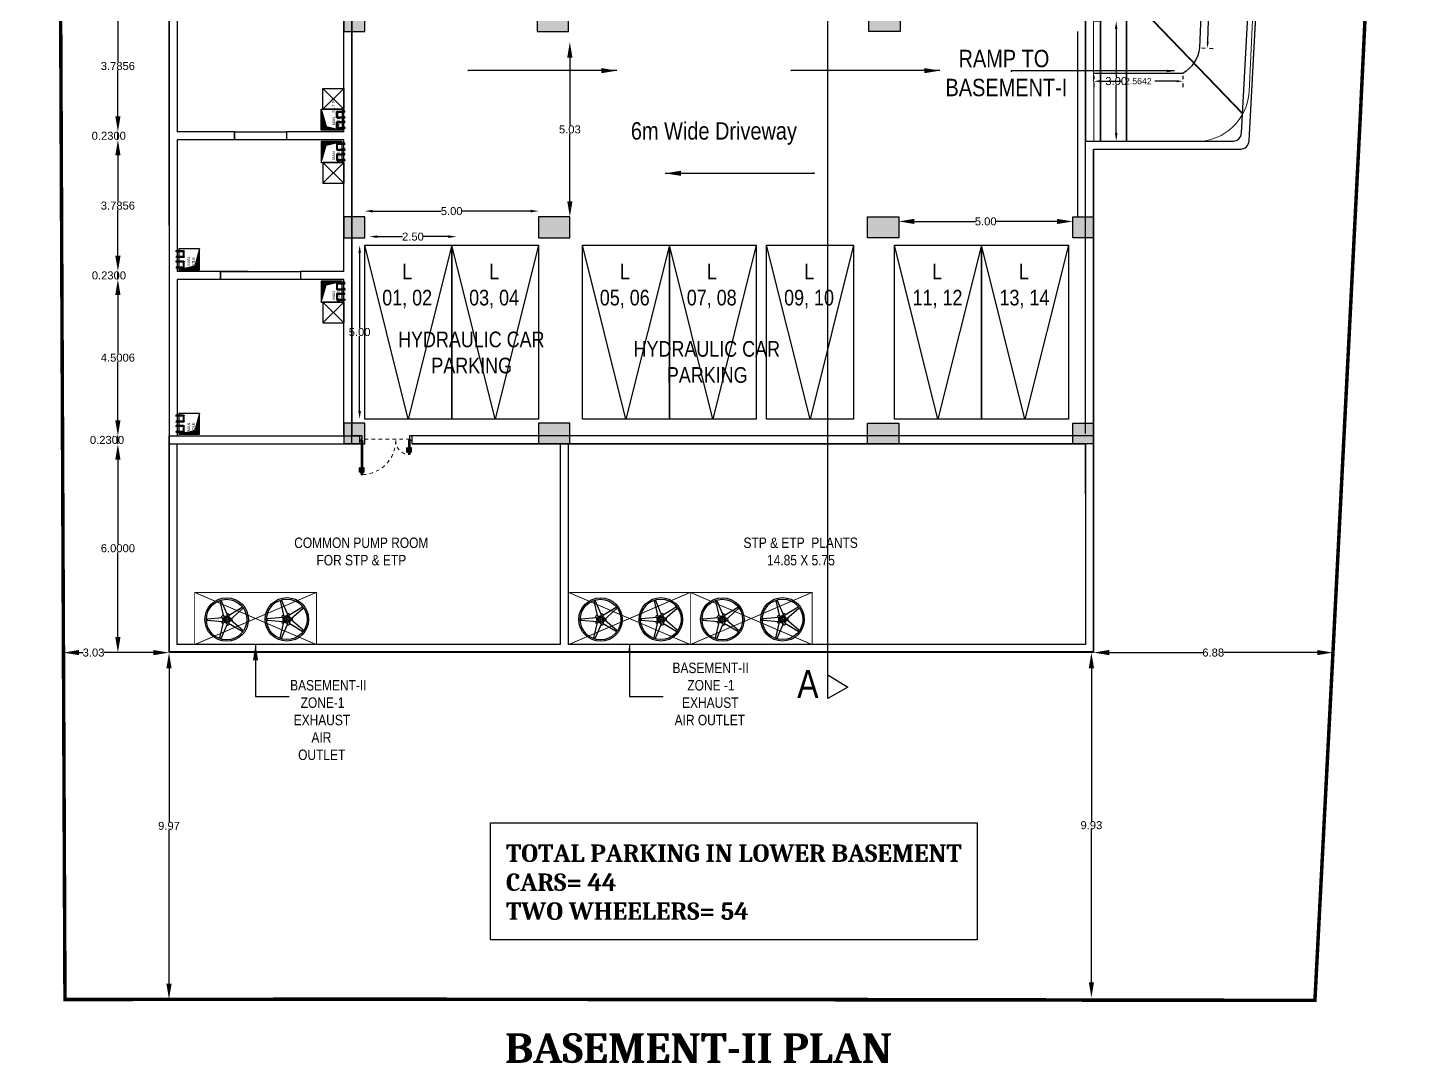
# Model space of a CAD drawing. Header units: metres. Extents: x -38 to 401, y 28 to 287.
# Drawn here: x 137.26 to 177.25, y 32.47 to 62.25 of the extents above; entities that cross this region are included whole.
import ezdxf

# ---------------------------------------------------------------- set-up
doc = ezdxf.new("R2010")
doc.units = ezdxf.units.M
for name, pattern in [('CENTER', [2, 1.25, -0.25, 0.25, -0.25]), ('DOT2', [0.125, 0, -0.125]), ('HIDDEN', [0.375, 0.25, -0.125]), ('PHANTOM2', [1.25, 0.625, -0.125, 0.125, -0.125, 0.125, -0.125])]:
    doc.linetypes.add(name, pattern=pattern)
for name, color, linetype in [('BLK_1_BASEMENT_-2_BLDG_FOOTPRINT', 1, 'Continuous'), ('BLK_1_FLR_-2_BLT_UP_AREA', 1, 'Continuous'), ('BLK_1_FLR_-2_BLT_UP_AREA_DEDUCT', 1, 'Continuous'), ('PARKING_SLOT', 4, 'Continuous'), ('UHATCH', 8, 'Continuous')]:
    doc.layers.add(name, color=color, linetype=linetype)
doc.layers.add('BLK_1_FLR_-2_VEHICLE_RAMP_2', color=1, linetype='Continuous', lineweight=0)
doc.layers.add('UCOLUMN', color=6, linetype='Continuous', lineweight=30)
doc.styles.get("Standard").update_dxf_attribs({"font": 'arial.ttf'})
doc.dimstyles.get("Standard").update_dxf_attribs({"dimtxt": 0.18, "dimasz": 0.18, "dimexe": 0.18, "dimexo": 0.0625, "dimgap": 0.09, "dimtad": 0, "dimtih": 1, "dimtoh": 1, "dimdec": 4, "dimzin": 0, "dimdsep": 46, "dimtxsty": 'Standard', "dimcen": 0.09, "dimadec": 0, "dimazin": 0, "dimtfac": 1, "dimtdec": 4, "dimtofl": 0, "dimtmove": 0, "dimatfit": 3, "dimfxl": 0, "dimtolj": 1, "dimtzin": 0, "dimarcsym": 0})
doc.dimstyles.new('STANDARD$0', dxfattribs={"dimtxt": 7, "dimasz": 3, "dimexe": 3, "dimexo": 1, "dimgap": 1.5, "dimtad": 1, "dimdec": 1, "dimzin": 1, "dimdsep": 46, "dimlunit": 4, "dimtxsty": 'Standard', "dimblk": 'OBLIQUE', "dimcen": 0.09375, "dimdle": 1, "dimclrd": 8, "dimclre": 8, "dimclrt": 7, "dimadec": 1, "dimazin": 0, "dimtfac": 1, "dimtdec": 1, "dimtix": 1, "dimtmove": 2, "dimatfit": 3, "dimldrblk": 'ARCHTICK', "dimfxl": 0, "dimfrac": 2, "dimtolj": 1, "dimtzin": 0, "dimarcsym": 0})

# ---------------------------------------------------------------- blocks, each defined once
blk = doc.blocks.new('CARS')
at = {"color": 0, "linetype": 'Continuous'}
blk.add_lwpolyline([(0, 0), (5000, 0), (5000, -2500), (0, -2500)], close=True, dxfattribs=at)
blk.add_lwpolyline([(0, 0), (5000, -1250), (0, -2500)], dxfattribs=at)
blk = doc.blocks.new('A$C300D430B')
at = {"color": 21}
for p, q in [((0, 73), (0, 74)), ((0, 49), (0, 51)), ((0, 26), (0, 27)), ((0, 2), (0, 4)), ((39, 76), (2, 76)), ((39, 71), (2, 71)), ((39, 53), (2, 53)), ((39, 47), (2, 47)), ((39, 29), (2, 29)), ((39, 24), (2, 24)), ((39, 6), (2, 6)), ((6, 215), (6, 76)), ((6, 71), (6, 53)), ((6, 47), (6, 29)), ((6, 24), (6, 6)), ((24, 233), (188, 233)), ((35, 198), (35, 76)), ((35, 71), (35, 53)), ((35, 47), (35, 29)), ((35, 24), (35, 6)), ((171, 204), (41, 204)), ((41, 73), (41, 74)), ((41, 49), (41, 51)), ((41, 26), (41, 27)), ((41, 2), (41, 4)), ((171, 73), (171, 74)), ((171, 49), (171, 51)), ((171, 26), (171, 27)), ((171, 2), (171, 4)), ((173, 76), (209, 76)), ((173, 71), (209, 71)), ((173, 53), (209, 53)), ((173, 47), (209, 47)), ((173, 29), (209, 29)), ((173, 24), (209, 24)), ((173, 6), (209, 6)), ((176, 198), (176, 76)), ((176, 71), (176, 53)), ((176, 47), (176, 29)), ((176, 24), (176, 6)), ((206, 215), (206, 76)), ((206, 71), (206, 53)), ((206, 47), (206, 29)), ((206, 24), (206, 6)), ((212, 73), (212, 74)), ((212, 49), (212, 51)), ((212, 26), (212, 27)), ((212, 2), (212, 4)), ((39, 0), (2, 0)), ((173, 0), (209, 0))]:
    blk.add_line(p, q, dxfattribs=at)
for centre, radius, start, end in [((2, 74), 2.35, 90, 180), ((2, 73), 2.35, 180, 270), ((2, 51), 2.35, 90, 180), ((2, 49), 2.35, 180, 270), ((2, 27), 2.35, 90, 180), ((2, 26), 2.35, 180, 270), ((2, 4), 2.35, 90, 180), ((2, 2), 2.35, 180, 270), ((24, 215), 17.6, 90, 180), ((24, 215), 17.6, 90, 180), ((41, 198), 5.88, 90, 180), ((41, 198), 5.88, 90, 180), ((39, 74), 2.35, 0, 90), ((39, 73), 2.35, 270, 0), ((39, 51), 2.35, 0, 90), ((39, 49), 2.35, 270, 0), ((39, 27), 2.35, 0, 90), ((39, 26), 2.35, 270, 0), ((39, 4), 2.35, 0, 90), ((39, 2), 2.35, 270, 0), ((171, 198), 5.88, 0, 90), ((171, 198), 5.88, 0, 90), ((173, 74), 2.35, 90, 180), ((173, 73), 2.35, 180, 270), ((173, 51), 2.35, 90, 180), ((173, 49), 2.35, 180, 270), ((173, 27), 2.35, 90, 180), ((173, 26), 2.35, 180, 270), ((173, 4), 2.35, 90, 180), ((173, 2), 2.35, 180, 270), ((188, 215), 17.6, 0, 90), ((188, 215), 17.6, 0, 90), ((209, 74), 2.35, 0, 90), ((209, 73), 2.35, 270, 0), ((209, 51), 2.35, 0, 90), ((209, 49), 2.35, 270, 0), ((209, 27), 2.35, 0, 90), ((209, 26), 2.35, 270, 0), ((209, 4), 2.35, 0, 90), ((209, 2), 2.35, 270, 0)]:
    blk.add_arc(centre, radius, start, end, dxfattribs=at)
blk = doc.blocks.new('A$C2FCF18F5')
h = blk.add_hatch()
h.set_pattern_fill('ANSI31', color=179, scale=100, angle=-90, style=0)
h.set_pattern_definition([(45, (-92369.844, -253986.556), (8.83883476, -8.83883476), [])])
edge = h.paths.add_edge_path()
edge.add_line((676, 0), (676, 600))
edge.add_line((676, 600), (76, 600))
edge.add_line((539, 498), (76, 600))
edge.add_line((676, 0), (539, 498))
at = {"color": 4}
for p, q in [((539, 498, -194898), (76, 600, 0)), ((676, 0, 2), (539, 498, -194898))]:
    blk.add_line(p, q, dxfattribs=at)
at = {"color": 4, "elevation": 0}
blk.add_lwpolyline([(76, 0), (76, 600), (676, 600), (676, 0)], close=True, dxfattribs=at)
at = {"linetype": 'CENTER', "rotation": 270}
for p in [(0, 558, 2), (0, 258, 2)]:
    blk.add_blockref('A$C300D430B', p, dxfattribs=at)
blk = doc.blocks.new('DOOR 1.5 M D2')
at = {"linetype": 'Continuous'}
for p, q in [((4486.455, 1107.271), (4486.455, 1107.144)), ((4486.455, 1107.271), (4486.491, 1107.271)), ((4486.455, 1107.144), (4486.475, 1107.144)), ((4486.475, 1107.256), (4486.475, 1107.144)), ((4486.475, 1107.256), (4486.491, 1107.256)), ((4486.491, 1107.301), (4486.503, 1107.301)), ((4486.491, 1107.301), (4486.491, 1107.271)), ((4486.491, 1107.256), (4486.491, 1107.225)), ((4486.491, 1107.225), (4486.503, 1107.225)), ((4486.503, 1106.353), (4486.503, 1107.34)), ((4486.503, 1107.34), (4486.542, 1107.34)), ((4486.542, 1106.353), (4486.542, 1107.34)), ((4486.542, 1107.301), (4486.554, 1107.301)), ((4486.542, 1107.225), (4486.554, 1107.225)), ((4486.554, 1107.301), (4486.554, 1107.271)), ((4486.554, 1107.271), (4486.59, 1107.271)), ((4486.554, 1107.256), (4486.57, 1107.256)), ((4486.554, 1107.256), (4486.554, 1107.225)), ((4486.57, 1107.256), (4486.57, 1107.144)), ((4486.57, 1107.144), (4486.59, 1107.144)), ((4486.59, 1107.271), (4486.59, 1107.144)), ((4485.095, 1106.696), (4485.095, 1106.568)), ((4485.095, 1106.696), (4485.13, 1106.696)), ((4485.115, 1106.68), (4485.115, 1106.568)), ((4485.115, 1106.68), (4485.13, 1106.68)), ((4485.13, 1106.726), (4485.143, 1106.726)), ((4485.13, 1106.726), (4485.13, 1106.696)), ((4485.13, 1106.68), (4485.13, 1106.65)), ((4485.13, 1106.65), (4485.143, 1106.65)), ((4485.143, 1106.353), (4485.143, 1106.764)), ((4485.143, 1106.764), (4485.181, 1106.764)), ((4485.181, 1106.353), (4485.181, 1106.764)), ((4485.181, 1106.726), (4485.194, 1106.726)), ((4485.181, 1106.65), (4485.194, 1106.65)), ((4485.194, 1106.726), (4485.194, 1106.696)), ((4485.194, 1106.696), (4485.229, 1106.696)), ((4485.194, 1106.68), (4485.209, 1106.68)), ((4485.194, 1106.68), (4485.194, 1106.65)), ((4485.209, 1106.68), (4485.209, 1106.568)), ((4485.229, 1106.696), (4485.229, 1106.568)), ((4485.092, 1106.226), (4485.092, 1106.353)), ((4485.092, 1106.353), (4485.143, 1106.353)), ((4485.092, 1106.226), (4485.156, 1106.226)), ((4485.095, 1106.568), (4485.115, 1106.568)), ((4485.143, 1106.315), (4485.143, 1106.353)), ((4485.143, 1106.353), (4485.181, 1106.353)), ((4485.143, 1106.315), (4485.156, 1106.315)), ((4485.156, 1106.226), (4485.156, 1106.315)), ((4485.209, 1106.568), (4485.229, 1106.568)), ((4486.503, 1106.353), (4486.542, 1106.353)), ((4486.529, 1106.226), (4486.529, 1106.315)), ((4486.529, 1106.315), (4486.542, 1106.315)), ((4486.529, 1106.226), (4486.592, 1106.226)), ((4486.542, 1106.315), (4486.542, 1106.353)), ((4486.542, 1106.353), (4486.592, 1106.353)), ((4486.592, 1106.226), (4486.592, 1106.353))]:
    blk.add_line(p, q, dxfattribs=at)
at = {"linetype": 'PHANTOM2', "lineweight": 0, "ltscale": 0.025}
blk.add_line((4485.143, 1106.315), (4486.542, 1106.315), dxfattribs=at)
for centre, radius, start, end in [((4486.544, 1106.345), 0.995, 92.3426, 179.5367), ((4485.154, 1106.37), 0.395, 357.5366, 86.0945)]:
    blk.add_arc(centre, radius, start, end, dxfattribs=at)
blk = doc.blocks.new('*D251')
at = {"color": 0, "lineweight": -2}
for p, q in [((141.314, 43.827), (141.314, 39.409)), ((141.314, 34.756), (141.314, 39.174))]:
    blk.add_line(p, q, dxfattribs=at)
at = {"color": 0}
for points in [[(141.239, 43.827), (141.389, 43.827), (141.314, 44.277)], [(141.239, 34.756), (141.389, 34.756), (141.314, 34.306)]]:
    blk.add_solid(points, dxfattribs=at)
at = {"layer": 'Defpoints', "color": 0}
for p in [(141.314, 44.277), (141.285, 34.306), (141.314, 34.306)]:
    blk.add_point(p, dxfattribs=at)
at = {"color": 0, "lineweight": 25, "insert": (141.314, 39.292), "char_height": 0.23, "attachment_point": 5}
blk.add_mtext('\\A1;9.97', dxfattribs=at)
blk = doc.blocks.new('*D255')
at = {"color": 0, "lineweight": -2}
for p, q in [((138.73, 44.277), (138.846, 44.277)), ((140.864, 44.277), (139.443, 44.277))]:
    blk.add_line(p, q, dxfattribs=at)
at = {"color": 0}
for points in [[(138.73, 44.352), (138.73, 44.202), (138.28, 44.277)], [(140.864, 44.352), (140.864, 44.202), (141.314, 44.277)]]:
    blk.add_solid(points, dxfattribs=at)
at = {"layer": 'Defpoints', "color": 0}
for p in [(138.28, 44.277), (138.28, 44.264), (141.314, 44.277)]:
    blk.add_point(p, dxfattribs=at)
at = {"color": 0, "lineweight": 25, "insert": (139.145, 44.277), "char_height": 0.23, "attachment_point": 5}
blk.add_mtext('\\A1;3.03', dxfattribs=at)
blk = doc.blocks.new('*D258')
at = {"color": 0, "lineweight": -2}
for p, q in [((167.827, 43.827), (167.827, 39.43)), ((167.827, 34.797), (167.827, 39.195))]:
    blk.add_line(p, q, dxfattribs=at)
at = {"color": 0}
for points in [[(167.752, 43.827), (167.902, 43.827), (167.827, 44.277)], [(167.752, 34.797), (167.902, 34.797), (167.827, 34.347)]]:
    blk.add_solid(points, dxfattribs=at)
at = {"layer": 'Defpoints', "color": 0}
for p in [(167.889, 44.277), (167.827, 34.347), (167.827, 34.347)]:
    blk.add_point(p, dxfattribs=at)
at = {"color": 0, "lineweight": 25, "insert": (167.827, 39.312), "char_height": 0.23, "attachment_point": 5}
blk.add_mtext('\\A1;9.93', dxfattribs=at)
blk = doc.blocks.new('*D259')
at = {"color": 0, "lineweight": -2}
for p, q in [((168.339, 44.277), (171.028, 44.277)), ((174.317, 44.277), (171.628, 44.277))]:
    blk.add_line(p, q, dxfattribs=at)
at = {"color": 0}
for points in [[(168.339, 44.352), (168.339, 44.202), (167.889, 44.277)], [(174.317, 44.352), (174.317, 44.202), (174.767, 44.277)]]:
    blk.add_solid(points, dxfattribs=at)
at = {"layer": 'Defpoints', "color": 0}
for p in [(167.889, 44.277), (174.767, 44.277), (174.767, 44.277)]:
    blk.add_point(p, dxfattribs=at)
at = {"color": 0, "lineweight": 25, "insert": (171.328, 44.277), "char_height": 0.23, "attachment_point": 5}
blk.add_mtext('\\A1;6.88', dxfattribs=at)
blk = doc.blocks.new('*D243')
at = {"color": 0, "lineweight": -2}
for p, q in [((152.836, 61.387), (152.836, 59.44)), ((152.836, 57.257), (152.836, 59.205))]:
    blk.add_line(p, q, dxfattribs=at)
at = {"color": 0}
for points in [[(152.761, 61.387), (152.911, 61.387), (152.836, 61.837)], [(152.761, 57.257), (152.911, 57.257), (152.836, 56.807)]]:
    blk.add_solid(points, dxfattribs=at)
at = {"layer": 'Defpoints', "color": 0}
for p in [(152.799, 61.837), (152.836, 61.837), (152.799, 56.807)]:
    blk.add_point(p, dxfattribs=at)
at = {"color": 0, "lineweight": 25, "insert": (152.836, 59.322), "char_height": 0.23, "attachment_point": 5}
blk.add_mtext('\\A1;5.03', dxfattribs=at)
blk = doc.blocks.new('*D244')
at = {"color": 0, "lineweight": -2}
for p, q in [((168.54, 62.207), (168.54, 60.83)), ((168.54, 59.217), (168.54, 60.595))]:
    blk.add_line(p, q, dxfattribs=at)
at = {"color": 0}
for points in [[(168.502, 62.207), (168.578, 62.207), (168.54, 62.437)], [(168.502, 59.217), (168.578, 59.217), (168.54, 58.987)]]:
    blk.add_solid(points, dxfattribs=at)
at = {"layer": 'Defpoints', "color": 0}
for p in [(167.659, 62.437), (168.54, 62.437), (167.659, 58.987)]:
    blk.add_point(p, dxfattribs=at)
at = {"color": 0, "lineweight": 25, "insert": (168.54, 60.712), "char_height": 0.23, "attachment_point": 5}
blk.add_mtext('\\A1;3.00', dxfattribs=at)
blk = doc.blocks.new('1250 DIA TUBE AXIAL FAN')
for p, q in [((-20, 563), (-59, 107)), ((20, 563), (-20, 563)), ((20, 563), (21, 563)), ((21, 563), (60, 107)), ((-535, 174), (-542, 155)), ((-542, 155), (-120, -23)), ((-535, 174), (-529, 194)), ((-529, 194), (-83, 90)), ((-107, 15), (-120, -23)), ((-107, 15), (-96, 51)), ((-92, 10), (-107, 15)), ((-96, 51), (-83, 90)), ((-80, 46), (-96, 51)), ((-73, 17), (-84, 11)), ((-69, 30), (-75, 41)), ((-60, 15), (-66, 17)), ((-57, 23), (-63, 25)), ((-60, 15), (-57, 23)), ((-19, 107), (-59, 107)), ((-19, 91), (-19, 107)), ((-19, 107), (19, 107)), ((-7, 75), (-16, 84)), ((-4, 61), (-4, 68)), ((-4, 61), (4, 61)), ((4, 61), (4, 68)), ((7, 75), (16, 84)), ((19, 91), (19, 107)), ((19, 107), (60, 107)), ((57, 23), (63, 25)), ((57, 23), (60, 15)), ((60, 15), (66, 17)), ((69, 30), (75, 41)), ((73, 16), (84, 11)), ((80, 46), (96, 51)), ((529, 193), (83, 90)), ((96, 51), (83, 90)), ((92, 10), (107, 15)), ((96, 51), (107, 15)), ((107, 15), (120, -24)), ((542, 154), (120, -24)), ((536, 174), (529, 193)), ((536, 174), (542, 154)), ((-348, -443), (-111, -52)), ((-315, -467), (-15, -121)), ((-78, -76), (-111, -52)), ((-68, -62), (-78, -76)), ((-48, -97), (-78, -76)), ((-50, -56), (-62, -58)), ((-38, -84), (-48, -97)), ((-48, -97), (-15, -121)), ((-39, -47), (-43, -53)), ((-33, -52), (-39, -47)), ((-38, -65), (-37, -77)), ((-33, -52), (-37, -57)), ((48, -97), (15, -122)), ((314, -468), (15, -122)), ((39, -47), (33, -52)), ((33, -52), (37, -57)), ((38, -65), (36, -77)), ((38, -84), (48, -97)), ((39, -47), (43, -53)), ((78, -76), (48, -97)), ((50, -57), (62, -58)), ((68, -62), (78, -76)), ((78, -76), (111, -52)), ((347, -444), (111, -52)), ((-331, -455), (-348, -443)), ((-331, -455), (-315, -467)), ((331, -456), (314, -468)), ((331, -456), (347, -444))]:
    blk.add_line(p, q)
at = {"ltscale": 0.0001}
for p, q in [((-61, 0), (61, 0)), ((0, 61), (0, -61))]:
    blk.add_line(p, q, dxfattribs=at)
for radius in [625, 583, 84.3, 61.4]:
    blk.add_circle((0, 0), radius, dxfattribs=at)
for centre, major_axis, start_param, end_param in [((0, 0), (26, 162), 0.50271, 1.068087), ((-89, 20), (1.54, 9.7), 2.984513, 3.769911), ((-83, 36), (-9.7, 1.54), 3.769911, 4.555309), ((-69, 8), (-9.7, 1.54), 4.555309, 5.340708), ((-60, 34), (1.54, 9.7), 2.199115, 2.984513), ((-9, 91), (-9.7, 1.54), 0.15708, 0.942478), ((-14, 68), (1.54, 9.7), 4.869469, 5.654867), ((14, 68), (-9.7, 1.54), -0.628319, 0.15708), ((9, 91), (-9.7, 1.54), 2.513274, 3.298672), ((0, 0), (-162, 26), 3.958461, 4.523839), ((60, 34), (1.54, 9.7), 3.612832, 4.39823), ((69, 8), (-9.7, 1.54), 4.39823, 5.183628), ((83, 36), (1.54, 9.7), 0.471239, 1.256637), ((89, 20), (-9.7, 1.54), 1.256637, 2.042035), ((0, 0), (26, 162), 1.759347, 2.324724), ((-60, -68), (-9.7, 1.54), -1.256637, -0.471239), ((-51, -47), (-9.7, 1.54), 1.884956, 2.670354), ((0, 0), (-162, 26), 1.445187, 2.010565), ((-29, -63), (1.54, 9.7), 1.099557, 1.884956), ((-46, -78), (1.54, 9.7), 4.24115, 5.026548), ((46, -78), (-9.7, 1.54), 0, 0.785398), ((29, -63), (-9.7, 1.54), 3.141593, 3.926991), ((51, -47), (-9.7, 1.54), 0.785398, 1.570796), ((60, -68), (-9.7, 1.54), 3.926991, 4.712389), ((0, 0), (-162, 26), 2.701824, 3.267202)]:
    blk.add_ellipse(centre, major_axis=major_axis, ratio=1, start_param=start_param, end_param=end_param)
blk = doc.blocks.new('EXHAUST')
at = {"linetype": 'HIDDEN', "ltscale": 2000, "const_width": 25}
blk.add_lwpolyline([(2295833, -1583280), (2292333, -1583280), (2292333, -1581780), (2295833, -1581780)], close=True, dxfattribs=at)
for points in [[(2295833, -1581780), (2292333, -1583280)], [(2292333, -1581780), (2295833, -1583280)]]:
    blk.add_lwpolyline(points, dxfattribs=at)
at = {"rotation": 162.0287844964822}
for p in [(2293253, -1582560), (2294985, -1582555)]:
    blk.add_blockref('1250 DIA TUBE AXIAL FAN', p, dxfattribs=at)
blk = doc.blocks.new('*D211')
at = {"color": 0, "lineweight": -2}
for p, q in [((147.306, 56.239), (148.025, 56.239)), ((149.346, 56.239), (148.626, 56.239))]:
    blk.add_line(p, q, dxfattribs=at)
at = {"color": 0}
for points in [[(147.306, 56.278), (147.306, 56.201), (147.076, 56.239)], [(149.346, 56.278), (149.346, 56.201), (149.576, 56.239)]]:
    blk.add_solid(points, dxfattribs=at)
at = {"layer": 'Defpoints', "color": 0}
for p in [(147.076, 55.995), (149.576, 56.239), (149.576, 55.995)]:
    blk.add_point(p, dxfattribs=at)
at = {"color": 0, "lineweight": 25, "insert": (148.326, 56.239), "char_height": 0.23, "attachment_point": 5}
blk.add_mtext('\\A1;2.50', dxfattribs=at)
blk = doc.blocks.new('*D212')
at = {"color": 0, "lineweight": -2}
for p, q in [((146.793, 55.765), (146.793, 53.612)), ((146.793, 51.225), (146.793, 53.377))]:
    blk.add_line(p, q, dxfattribs=at)
at = {"color": 0}
for points in [[(146.755, 55.765), (146.831, 55.765), (146.793, 55.995)], [(146.755, 51.225), (146.831, 51.225), (146.793, 50.995)]]:
    blk.add_solid(points, dxfattribs=at)
at = {"layer": 'Defpoints', "color": 0}
for p in [(147.076, 55.995), (146.793, 50.995), (147.076, 50.995)]:
    blk.add_point(p, dxfattribs=at)
at = {"color": 0, "lineweight": 25, "insert": (146.793, 53.495), "char_height": 0.23, "attachment_point": 5}
blk.add_mtext('\\A1;5.00', dxfattribs=at)
blk = doc.blocks.new('900 X 900')
at = {"linetype": 'Continuous'}
h = blk.add_hatch(color=256, dxfattribs=at)
h.dxf.hatch_style = 1
h.paths.add_polyline_path([(0, 150), (900, 150), (900, 750), (0, 750)])
blk.add_lwpolyline([(0, 150), (900, 150), (900, 750), (0, 750)], close=True, dxfattribs=at)
blk = doc.blocks.new('600X600')
at = {"layer": 'UHATCH', "linetype": 'Continuous'}
h = blk.add_hatch(color=256, dxfattribs=at)
h.dxf.hatch_style = 1
h.paths.add_polyline_path([(600, 600), (0, 600), (0, 0), (600, 0)])
at = {"layer": 'UCOLUMN', "linetype": 'Continuous'}
blk.add_lwpolyline([(0, 0), (600, 0), (600, 600), (0, 600)], close=True, dxfattribs=at)
blk = doc.blocks.new('750 x 750')
blk.add_blockref('600X600', (0, 75))
blk = doc.blocks.new('CXBCCB')
at = {"linetype": 'Continuous'}
for name, p in [('750 x 750', (-21550, -375)), ('900 X 900', (-15990, -450)), ('750 x 750', (-21550, -6305)), ('900 X 900', (-15950, -6380)), ('750 x 750', (-21550, -12235)), ('900 X 900', (-15950, -12310))]:
    blk.add_blockref(name, p, dxfattribs=at)
at = {"linetype": 'Continuous', "xscale": -1}
for name, p in [('900 X 900', (-5560, -450)), ('900 X 900', (-5600, -6380)), ('750 x 750', (0, -6305)), ('900 X 900', (-5600, -12310)), ('750 x 750', (0, -12235))]:
    blk.add_blockref(name, p, dxfattribs=at)
blk = doc.blocks.new('*D205')
at = {"color": 0, "lineweight": -2}
for p, q in [((147.169, 56.973), (149.141, 56.973)), ((151.709, 56.973), (149.738, 56.973))]:
    blk.add_line(p, q, dxfattribs=at)
at = {"color": 0}
for points in [[(147.169, 57.012), (147.169, 56.935), (146.939, 56.973)], [(151.709, 57.012), (151.709, 56.935), (151.939, 56.973)]]:
    blk.add_solid(points, dxfattribs=at)
at = {"layer": 'Defpoints', "color": 0}
for p in [(146.939, 56.807), (151.939, 56.973), (151.939, 56.807)]:
    blk.add_point(p, dxfattribs=at)
at = {"color": 0, "lineweight": 25, "insert": (149.439, 56.973), "char_height": 0.23, "attachment_point": 5}
blk.add_mtext('\\A1;5.00', dxfattribs=at)
blk = doc.blocks.new('*D206')
at = {"color": 0, "lineweight": -2}
for p, q in [((162.739, 56.677), (164.491, 56.677)), ((166.839, 56.677), (165.088, 56.677))]:
    blk.add_line(p, q, dxfattribs=at)
at = {"color": 0}
for points in [[(162.739, 56.752), (162.739, 56.602), (162.289, 56.677)], [(166.839, 56.752), (166.839, 56.602), (167.289, 56.677)]]:
    blk.add_solid(points, dxfattribs=at)
at = {"layer": 'Defpoints', "color": 0}
for p in [(162.289, 56.807), (167.289, 56.807), (167.289, 56.677)]:
    blk.add_point(p, dxfattribs=at)
at = {"color": 0, "lineweight": 25, "insert": (164.789, 56.677), "char_height": 0.23, "attachment_point": 5}
blk.add_mtext('\\A1;5.00', dxfattribs=at)
blk = doc.blocks.new('*D293')
at = {"color": 0, "lineweight": -2}
for p, q in [((139.845, 49.827), (139.845, 47.395)), ((139.845, 44.727), (139.845, 47.16))]:
    blk.add_line(p, q, dxfattribs=at)
at = {"color": 0}
for points in [[(139.77, 49.827), (139.92, 49.827), (139.845, 50.277)], [(139.77, 44.727), (139.92, 44.727), (139.845, 44.277)]]:
    blk.add_solid(points, dxfattribs=at)
at = {"layer": 'Defpoints', "color": 0}
for p in [(139.845, 50.277), (141.314, 50.277), (141.314, 44.277)]:
    blk.add_point(p, dxfattribs=at)
at = {"color": 0, "lineweight": 25, "insert": (139.845, 47.277), "char_height": 0.23, "attachment_point": 5}
blk.add_mtext('\\A1;6.0000', dxfattribs=at)
blk = doc.blocks.new('*D294')
at = {"color": 0, "lineweight": -2}
for p, q in [((139.845, 50.957), (139.845, 51.407)), ((139.845, 50.277), (139.845, 50.507)), ((139.845, 49.827), (139.845, 49.377))]:
    blk.add_line(p, q, dxfattribs=at)
at = {"color": 0}
for points in [[(139.77, 50.957), (139.92, 50.957), (139.845, 50.507)], [(139.77, 49.827), (139.92, 49.827), (139.845, 50.277)]]:
    blk.add_solid(points, dxfattribs=at)
at = {"layer": 'Defpoints', "color": 0}
for p in [(139.845, 50.507), (141.314, 50.507), (141.314, 50.277)]:
    blk.add_point(p, dxfattribs=at)
at = {"color": 0, "lineweight": 25, "insert": (139.533, 50.392), "char_height": 0.23, "attachment_point": 5}
blk.add_mtext('\\A1;0.2300', dxfattribs=at)
blk = doc.blocks.new('*D295')
at = {"color": 0, "lineweight": -2}
for p, q in [((139.845, 54.558), (139.845, 52.875)), ((139.845, 50.957), (139.845, 52.64))]:
    blk.add_line(p, q, dxfattribs=at)
at = {"color": 0}
for points in [[(139.77, 54.558), (139.92, 54.558), (139.845, 55.008)], [(139.77, 50.957), (139.92, 50.957), (139.845, 50.507)]]:
    blk.add_solid(points, dxfattribs=at)
at = {"layer": 'Defpoints', "color": 0}
for p in [(139.845, 55.008), (141.544, 55.008), (141.314, 50.507)]:
    blk.add_point(p, dxfattribs=at)
at = {"color": 0, "lineweight": 25, "insert": (139.845, 52.758), "char_height": 0.23, "attachment_point": 5}
blk.add_mtext('\\A1;4.5006', dxfattribs=at)
blk = doc.blocks.new('*D296')
at = {"color": 0, "lineweight": -2}
for p, q in [((139.845, 55.688), (139.845, 56.138)), ((139.845, 55.008), (139.845, 55.238)), ((139.845, 54.558), (139.845, 54.108))]:
    blk.add_line(p, q, dxfattribs=at)
at = {"color": 0}
for points in [[(139.77, 55.688), (139.92, 55.688), (139.845, 55.238)], [(139.77, 54.558), (139.92, 54.558), (139.845, 55.008)]]:
    blk.add_solid(points, dxfattribs=at)
at = {"layer": 'Defpoints', "color": 0}
for p in [(139.845, 55.238), (141.544, 55.238), (141.544, 55.008)]:
    blk.add_point(p, dxfattribs=at)
at = {"color": 0, "lineweight": 25, "insert": (139.587, 55.123), "char_height": 0.23, "attachment_point": 5}
blk.add_mtext('\\A1;0.2300', dxfattribs=at)
blk = doc.blocks.new('*D297')
at = {"color": 0, "lineweight": -2}
for p, q in [((139.845, 58.574), (139.845, 57.248)), ((139.845, 55.688), (139.845, 57.013))]:
    blk.add_line(p, q, dxfattribs=at)
at = {"color": 0}
for points in [[(139.77, 58.574), (139.92, 58.574), (139.845, 59.024)], [(139.77, 55.688), (139.92, 55.688), (139.845, 55.238)]]:
    blk.add_solid(points, dxfattribs=at)
at = {"layer": 'Defpoints', "color": 0}
for p in [(139.845, 59.024), (141.544, 59.024), (141.544, 55.238)]:
    blk.add_point(p, dxfattribs=at)
at = {"color": 0, "lineweight": 25, "insert": (139.845, 57.131), "char_height": 0.23, "attachment_point": 5}
blk.add_mtext('\\A1;3.7856', dxfattribs=at)
blk = doc.blocks.new('*D298')
at = {"color": 0, "lineweight": -2}
for p, q in [((139.845, 59.704), (139.845, 60.154)), ((139.845, 59.024), (139.845, 59.254)), ((139.845, 58.574), (139.845, 58.124))]:
    blk.add_line(p, q, dxfattribs=at)
at = {"color": 0}
for points in [[(139.77, 59.704), (139.92, 59.704), (139.845, 59.254)], [(139.77, 58.574), (139.92, 58.574), (139.845, 59.024)]]:
    blk.add_solid(points, dxfattribs=at)
at = {"layer": 'Defpoints', "color": 0}
for p in [(139.845, 59.254), (141.544, 59.254), (141.544, 59.024)]:
    blk.add_point(p, dxfattribs=at)
at = {"color": 0, "lineweight": 25, "insert": (139.583, 59.139), "char_height": 0.23, "attachment_point": 5}
blk.add_mtext('\\A1;0.2300', dxfattribs=at)
blk = doc.blocks.new('*D299')
at = {"color": 0, "lineweight": -2}
for p, q in [((139.845, 62.589), (139.845, 61.264)), ((139.845, 59.704), (139.845, 61.029))]:
    blk.add_line(p, q, dxfattribs=at)
at = {"color": 0}
for points in [[(139.77, 62.589), (139.92, 62.589), (139.845, 63.039)], [(139.77, 59.704), (139.92, 59.704), (139.845, 59.254)]]:
    blk.add_solid(points, dxfattribs=at)
at = {"layer": 'Defpoints', "color": 0}
for p in [(139.845, 63.039), (141.544, 63.039), (141.544, 59.254)]:
    blk.add_point(p, dxfattribs=at)
at = {"color": 0, "lineweight": 25, "insert": (139.845, 61.146), "char_height": 0.23, "attachment_point": 5}
blk.add_mtext('\\A1;3.7856', dxfattribs=at)
blk = doc.blocks.new('*D1198')
at = {"layer": 'BLK_1_FLR_-2_VEHICLE_RAMP_2', "color": 0, "linetype": 'PHANTOM2', "lineweight": -2}
for p, q in [((172.344, 90.483), (171.765, 76.343)), ((171.17, 61.839), (171.75, 75.979))]:
    blk.add_line(p, q, dxfattribs=at)
at = {"layer": 'BLK_1_FLR_-2_VEHICLE_RAMP_2', "color": 0, "linetype": 'DOT2', "lineweight": -2}
for p, q in [((172.19, 90.669), (172.532, 90.655)), ((171.001, 61.666), (171.342, 61.652))]:
    blk.add_line(p, q, dxfattribs=at)
at = {"layer": 'BLK_1_FLR_-2_VEHICLE_RAMP_2', "color": 0}
for points in [[(172.314, 90.484), (172.374, 90.482), (172.352, 90.663)], [(171.14, 61.84), (171.2, 61.838), (171.163, 61.659)]]:
    blk.add_solid(points, dxfattribs=at)
at = {"layer": 'Defpoints', "color": 0}
for p in [(172.128, 90.672), (170.939, 61.668), (171.163, 61.659)]:
    blk.add_point(p, dxfattribs=at)
at = {"layer": 'BLK_1_FLR_-2_VEHICLE_RAMP_2', "color": 0, "insert": (171.757, 76.161), "char_height": 0.18, "attachment_point": 5}
blk.add_mtext('\\A1;29.0279', dxfattribs=at)
blk = doc.blocks.new('*D1199')
at = {"layer": 'BLK_1_FLR_-2_VEHICLE_RAMP_2', "color": 0, "linetype": 'DOT2', "lineweight": -2}
for p, q in [((167.894, 60.867), (167.894, 60.529)), ((170.458, 60.867), (170.458, 60.529))]:
    blk.add_line(p, q, dxfattribs=at)
at = {"layer": 'BLK_1_FLR_-2_VEHICLE_RAMP_2', "color": 0, "linetype": 'PHANTOM2', "lineweight": -2}
for p, q in [((168.074, 60.709), (168.712, 60.709)), ((170.278, 60.709), (169.64, 60.709))]:
    blk.add_line(p, q, dxfattribs=at)
at = {"layer": 'BLK_1_FLR_-2_VEHICLE_RAMP_2', "color": 0}
for points in [[(168.074, 60.739), (168.074, 60.679), (167.894, 60.709)], [(170.278, 60.739), (170.278, 60.679), (170.458, 60.709)]]:
    blk.add_solid(points, dxfattribs=at)
at = {"layer": 'Defpoints', "color": 0}
for p in [(167.894, 60.93), (170.458, 60.93), (167.894, 60.709)]:
    blk.add_point(p, dxfattribs=at)
at = {"layer": 'BLK_1_FLR_-2_VEHICLE_RAMP_2', "color": 0, "insert": (169.176, 60.709), "char_height": 0.18, "attachment_point": 5}
blk.add_mtext('\\A1;2.5642', dxfattribs=at)

msp = doc.modelspace()

# ---------------------------------------------------------------- linework, layer by layer
at = {"lineweight": 25}
for p, q in [((172.14175, 59.22305), (173.63559, 87.24625)), ((172.35982, 58.99305), (173.86527, 87.23401)), ((141.31441, 68.96992), (141.31441, 50.27742)), ((146.56941, 50.27742), (146.56941, 63.26929)), ((146.56941, 62.50742), (146.56941, 50.50742)), ((167.43941, 56.80742), (167.43941, 62.13742)), ((143.19191, 59.25367), (141.54441, 59.25367)), ((143.19191, 59.25367), (143.19191, 59.02367)), ((146.33941, 59.25367), (144.69191, 59.25367)), ((144.69191, 59.25367), (144.69191, 59.02367)), ((143.19191, 59.02367), (141.54441, 59.02367)), ((146.33941, 59.02367), (144.69191, 59.02367)), ((167.65941, 50.57742), (167.65941, 58.98742)), ((167.65941, 58.98742), (171.91513, 58.98742)), ((167.88941, 58.75742), (167.88941, 50.27742)), ((167.88941, 58.75742), (172.1332, 58.75742)), ((143.58941, 55.23804), (141.54441, 55.23804)), ((142.79417, 55.23804), (142.79417, 55.00804)), ((146.33941, 55.23804), (145.08941, 55.23804)), ((145.08941, 55.23804), (145.08941, 55.00804)), ((143.58941, 55.00804), (141.54441, 55.00804)), ((146.33941, 55.00804), (145.08941, 55.00804)), ((146.33941, 54.35803), (145.73941, 54.35803)), ((145.73941, 54.35803), (145.73963, 53.75803)), ((146.33941, 53.75825), (145.73941, 54.35803)), ((145.73963, 53.75803), (146.33941, 54.35803)), ((146.33941, 53.75802), (146.33941, 54.35803)), ((146.33941, 54.35803), (146.33941, 53.75825)), ((145.73941, 53.75803), (146.33941, 53.75802)), ((141.54441, 50.50742), (146.33941, 50.50742)), ((146.78941, 50.50742), (146.56941, 50.50742)), ((146.78941, 50.50742), (146.78941, 50.27742)), ((167.88941, 50.50742), (148.28941, 50.50742)), ((148.28941, 50.50742), (148.28941, 50.27742)), ((141.31441, 50.27742), (146.56941, 50.27742)), ((146.78941, 50.27742), (146.33941, 50.27742)), ((167.58941, 50.27742), (148.28941, 50.27742)), ((167.65941, 48.84742), (167.65941, 50.27742))]:
    msp.add_line(p, q, dxfattribs=at)
for points, const_width in [([(156.29093, 34.30778), (174.2516, 34.27413), (174.77677, 44.41069), (175.55608, 59.6979), (176.33956, 75.90172), (176.88936, 87.13752), (177.14013, 94.42468), (177.19814, 96.60974), (176.89326, 99.7366), (175.62707, 109.54988), (173.61646, 125.0674), (137.30751, 122.17798), (137.83504, 104.08365), (138.23362, 72.55756), (138.1818, 66.85095), (138.32383, 34.29968), (146.80226, 34.31114), (174.2516, 34.27413)], 0.1), ([(168.835, 63.05103), (168.835, 58.98742)], 0.04809), ([(168.95211, 63.12086), (172.17143, 59.77979)], 0.04809), ([(167.65941, 62.50742), (167.65941, 58.98742)], 0.04809), ([(168.08763, 62.50742), (168.08763, 58.98742)], 0.04809)]:
    msp.add_lwpolyline(points, dxfattribs=dict(at, const_width=const_width))
for points in [[(160.24655, 42.96013), (160.24655, 105.26018)], [(141.54441, 63.03929), (141.54441, 59.25367)], [(141.54441, 63.03929), (141.54441, 59.25367)], [(146.33941, 59.25367), (146.33941, 63.03929)], [(146.33941, 59.25367), (146.33941, 63.03929)], [(145.73941, 60.50368), (146.33941, 60.50369), (146.33941, 59.90368), (145.73941, 59.90368), (145.73963, 60.50368), (146.33941, 59.90368), (146.33941, 60.50347), (145.73941, 59.90368)], [(141.54441, 59.02367), (141.54441, 55.23804)], [(141.54441, 59.01867), (141.54441, 55.23804)], [(146.33941, 55.23804), (146.33941, 59.02367)], [(146.33941, 55.23804), (146.33941, 59.02367)], [(145.73941, 57.77365), (146.33941, 57.77365), (146.33941, 58.37366), (145.73941, 58.37365), (145.73963, 57.77365), (146.33941, 58.37366), (146.33941, 57.77387), (145.73941, 58.37366)], [(141.54441, 55.00804), (141.54441, 50.50742)], [(141.54441, 55.00804), (141.54441, 50.50742)], [(146.33941, 50.50742), (146.33941, 55.00804)], [(146.33941, 50.50742), (146.33941, 55.00804)], [(167.88941, 50.27742), (167.88941, 44.27742), (141.31441, 44.27742), (141.31441, 50.50742), (146.78941, 50.50742)], [(152.56941, 44.50742), (141.54441, 44.50742), (141.54441, 50.27742), (146.78941, 50.27742)], [(148.28941, 50.27742), (167.65941, 50.27742), (167.65941, 44.50742), (152.79941, 44.50742)], [(167.88941, 50.27742), (167.88941, 44.27742), (152.56941, 44.27742)], [(152.56941, 44.50742), (152.56941, 50.27742)], [(160.24655, 43.63611), (160.82943, 43.28626), (160.24655, 42.96013)]]:
    msp.add_lwpolyline(points, dxfattribs=at)
at = {"color": 1}
msp.add_lwpolyline([(167.89128, 91.77661), (171.12145, 91.77689, -0.09314368), (172.12777, 90.67197), (170.93862, 61.66839, -0.22348707), (170.45813, 60.92997), (167.89388, 60.92997)], format="xyb", dxfattribs=at)
at = {"lineweight": 25}
for points in [[(144.69191, 59.25367), (144.69191, 59.02367), (143.19191, 59.02367), (143.19191, 59.25367)], [(145.08941, 55.23804), (145.08941, 55.00804), (142.79417, 55.00804), (142.79417, 55.23804)], [(152.79941, 50.27742), (167.65941, 50.27742), (167.65941, 44.50742), (152.79941, 44.50742)], [(150.55037, 39.38031), (164.54413, 39.38031), (164.54413, 36.0168), (150.55037, 36.0168)]]:
    msp.add_lwpolyline(points, close=True, dxfattribs=at)
for centre in [(171.8921, 59.23636), (172.11017, 59.00636)]:
    msp.add_arc(centre, 0.25, 270, 356.948612, dxfattribs=at)
at = {"layer": 'BLK_1_BASEMENT_-2_BLDG_FOOTPRINT', "color": 1, "lineweight": 30}
msp.add_lwpolyline([(173.84897, 93.51492), (167.88941, 93.51492), (167.88941, 103.62742), (146.33941, 103.62742), (146.33941, 100.46499, -0.41420868), (146.08941, 100.21499), (141.56442, 100.21491, 0.41416154), (141.31442, 99.96495), (141.30941, 68.80742), (141.31441, 44.30913), (167.88941, 44.30913), (167.88941, 58.75742), (172.11023, 58.75742, 0.39869961), (172.35987, 58.99411), (173.86527, 87.23401), (174.09879, 93.25523, 0.42561312)], format="xyb", close=True, dxfattribs=at)
at = {"layer": 'BLK_1_FLR_-2_BLT_UP_AREA', "color": 12, "lineweight": 30}
msp.add_lwpolyline([(173.84897, 93.51492), (167.88941, 93.51492), (167.88941, 103.62742), (146.33941, 103.62742), (146.33941, 100.46499, -0.41420868), (146.08941, 100.21499), (141.56442, 100.21491, 0.41416154), (141.31442, 99.96495), (141.30941, 68.80742), (141.31441, 44.30913), (167.88941, 44.30913), (167.88941, 58.75742), (172.11023, 58.75742, 0.39869961), (172.35987, 58.99411), (173.86527, 87.23401), (174.09879, 93.25523, 0.42561312)], format="xyb", close=True, dxfattribs=at)
at = {"layer": 'BLK_1_FLR_-2_BLT_UP_AREA_DEDUCT', "color": 12, "lineweight": 30}
msp.add_lwpolyline([(173.84897, 93.51492), (167.88941, 93.51492), (167.88941, 103.62742), (146.33941, 103.62742), (146.33941, 100.46499, -0.41420868), (146.08941, 100.21499), (141.56442, 100.21491, 0.41416154), (141.31442, 99.96495), (141.30941, 68.80742), (141.31441, 44.30913), (167.88941, 44.30913), (167.88941, 58.75742), (172.11023, 58.75742, 0.39869961), (172.35987, 58.99411), (173.86527, 87.23401), (174.09879, 93.25523, 0.42561312)], format="xyb", close=True, dxfattribs=at)
at = {"layer": 'BLK_1_FLR_-2_VEHICLE_RAMP_2', "color": 1}
msp.add_lwpolyline([(167.89141, 90.27696), (167.89141, 93.27996), (172.31745, 93.27996, -0.41421356), (173.81745, 91.77996), (172.35785, 60.40752, -0.40013255), (170.8596, 58.97996), (167.89404, 58.97996), (167.89028, 62.42996, 0.39661499), (169.53173, 63.94617, 0.00131472), (170.40857, 88.37863, 0.4107205), (168.85076, 90.27696), (167.89141, 90.27696), (167.89028, 93.27996)], format="xyb", dxfattribs=at)
at = {"layer": 'PARKING_SLOT', "color": 30, "lineweight": 30}
for points in [[(146.93941, 50.99472), (146.93941, 55.99472), (149.43941, 55.99472), (149.43941, 50.99472)], [(146.93941, 50.99472), (146.93941, 55.99472), (149.43941, 55.99472), (149.43941, 50.99472)], [(149.43941, 50.99472), (149.43941, 55.99472), (151.93941, 55.99472), (151.93941, 50.99472)], [(149.43941, 50.99472), (149.43941, 55.99472), (151.93941, 55.99472), (151.93941, 50.99472)], [(153.19547, 50.99472), (153.19547, 55.99472), (155.69547, 55.99472), (155.69547, 50.99472)], [(153.19547, 50.99472), (153.19547, 55.99472), (155.69547, 55.99472), (155.69547, 50.99472)], [(155.69547, 50.99472), (155.69547, 55.99472), (158.19547, 55.99472), (158.19547, 50.99472)], [(155.69547, 50.99472), (155.69547, 55.99472), (158.19547, 55.99472), (158.19547, 50.99472)], [(158.49256, 50.99472), (158.49256, 55.99472), (160.99256, 55.99472), (160.99256, 50.99472)], [(158.49256, 50.99472), (158.49256, 55.99472), (160.99256, 55.99472), (160.99256, 50.99472)], [(162.16558, 50.99472), (162.16558, 55.99472), (164.66558, 55.99472), (164.66558, 50.99472)], [(162.16558, 50.99472), (162.16558, 55.99472), (164.66558, 55.99472), (164.66558, 50.99472)], [(164.66558, 50.99472), (164.66558, 55.99472), (167.16558, 55.99472), (167.16558, 50.99472)], [(164.66558, 50.99472), (164.66558, 55.99472), (167.16558, 55.99472), (167.16558, 50.99472)]]:
    msp.add_lwpolyline(points, close=True, dxfattribs=at)

# ---------------------------------------------------------------- block references
at = {"lineweight": 25, "yscale": 0.001, "zscale": 0.001}
for name, p, xscale in [('CXBCCB', (167.88941, 62.43742), 0.001), ('CXBCCB', (167.88941, 62.43742), 0.001), ('A$C2FCF18F5', (146.36588, 58.37366, 0), -0.001), ('A$C2FCF18F5', (146.36588, 54.35804, 0), -0.001), ('EXHAUST', (-2150.28224, 1627.78785), 0.001), ('EXHAUST', (-2139.53388, 1627.78785), 0.001), ('EXHAUST', (-2136.0345, 1627.78785), 0.001)]:
    msp.add_blockref(name, p, dxfattribs=dict(at, xscale=xscale))
for name, p, xscale, rotation in [('A$C2FCF18F5', (146.36588, 59.90367, 0), 0.001, 180), ('CARS', (149.43941, 55.99472), 0.001, 270), ('CARS', (151.93941, 55.99472), 0.001, 270), ('CARS', (155.69547, 55.99472), 0.001, 270), ('CARS', (158.19547, 55.99472), 0.001, 270), ('CARS', (160.99256, 55.99472), 0.001, 270), ('CARS', (164.66558, 55.99472), 0.001, 270), ('CARS', (167.16558, 55.99472), 0.001, 270), ('A$C2FCF18F5', (141.51794, 55.88805, 0), -0.001, 180), ('A$C2FCF18F5', (141.51794, 51.15742, 0), -0.001, 180)]:
    msp.add_blockref(name, p, dxfattribs=dict(at, xscale=xscale, rotation=rotation))
at = {"lineweight": 25, "rotation": 180}
msp.add_blockref('DOOR 1.5 M D2', (4633.3818, 1156.73367), dxfattribs=at)

# ---------------------------------------------------------------- texts
at = {"lineweight": 25, "attachment_point": 1}
for s, insert, char_height, width in [('{\\fArial Narrow|b0|i0|c0|p34;\\W9.65881; \\W1;RAMP TO\\P{\\W6.305494; } BASEMENT-I}', (162.46985, 61.61241), 0.5, 5.6177802), ('{\\fArial Narrow|b0|i0|c0|p34;6m Wide Driveway}', (154.58992, 59.5302), 0.5, 5.4729577), ('{\\fArial Narrow|b0|i0|c0|p34;\\W7.51074;  \\W1;L\\P\\W5.49628;  \\W1;01, 02 }', (145.86699, 55.4615), 0.45, 4.5371597), ('{\\fArial Narrow|b0|i0|c0|p34;\\W7.51074;  \\W1;L\\P\\W5.49307;  \\W1;03, 04 }', (148.36699, 55.4615), 0.45, 4.5371597), ('{\\fArial Narrow|b0|i0|c0|p34;\\W7.51074;  \\W1;L\\P\\W5.49147;  \\W1;05, 06 }', (152.12305, 55.4615), 0.45, 4.5371597), ('{\\fArial Narrow|b0|i0|c0|p34;\\W7.51074;  \\W1;L\\P\\W5.48932;  \\W1;07, 08 }', (154.62305, 55.4615), 0.45, 4.5371597), ('{\\fArial Narrow|b0|i0|c0|p34;\\W7.51074;  \\W1;L\\P\\W5.49307;  \\W1;09, 10 }', (157.42015, 55.4615), 0.45, 4.5371597), ('{\\fArial Narrow|b0|i0|c0|p34;\\W7.51074;  \\W1;L\\P\\W5.55678;  \\W1;11, 12 }', (161.09316, 55.4615), 0.45, 4.5371597), ('{\\fArial Narrow|b0|i0|c0|p34;\\W7.51074;  \\W1;L\\P\\W5.55356;  \\W1;13, 14 }', (163.59316, 55.4615), 0.45, 4.5371597), ('{\\fArial Narrow|b0|i0|c0|p34;\\W1.30734; \\W1;HYDRAULIC CAR \\P{\\W7.98079; }PARKING }', (147.71112, 53.5082), 0.45, 4.5371597), ('{\\fArial Narrow|b0|i0|c0|p34;\\W1.30734; \\W1;HYDRAULIC CAR \\P{\\W7.98079; }PARKING }', (154.4803, 53.23658), 0.45, 4.5371597), ('{\\fArial Narrow|b0|i0|c0|p34;\\W9.0797;  \\W1;COMMON PUMP ROOM \\P\\W8.28618;   \\W1;FOR STP & ETP}', (143.17819, 47.58558), 0.3, 7.2853094), ('{\\fArial Narrow|b0|i0|c0|p34;\\W7.03493;   \\W1;STP & ETP  PLANTS\\P\\W9.39503;   \\W1;14.85 X 5.75}', (155.81044, 47.58558), 0.3, 7.2853094), ('{\\fArial Narrow|b0|i0|c0|p34;\\W5.96086;  \\W1;\\P{\\W0.724716; }BASEMENT-II\\P{\\W5.200091; }ZONE -1\\P{\\W3.606943; }EXHAUST \\P{\\W1.364973; }AIR OUTLET }', (155.7166, 44.48821), 0.3, 2.2786259), ('{\\fArial Narrow|b0|i0|c0|p34;\\W2.17167; \\W1;A}', (158.81883, 43.77576), 0.8, 1.7202398), ('{\\fArial Narrow|b0|i0|c0|p34;\\W9.37856; \\W1;\\P{\\W8.878558; } \\PBASEMENT-II \\P{\\W3.156931; }ZONE-1\\P{\\W1.063783; }EXHAUST \\P{\\W6.406395; }AIR \\P{\\W2.409607; }OUTLET }', (144.79583, 44.48821), 0.3, 1.7925458), ('\\A1;{\\fCambria|b1|i0|c0|p18;TOTAL PARKING IN LOWER BASEMENT\\PCARS= 44\\PTWO WHEELERS= 54}', (150.99902, 38.7588), 0.5, 15.0183069), ('\\A1;{\\fCambria|b1|i0|c0|p18; BASEMENT-II PLAN}', (150.6923, 33.32924), 0.8516618, 35.3160154)]:
    msp.add_mtext(s, dxfattribs=dict(at, insert=insert, char_height=char_height, width=width))
at = {"lineweight": 25, "char_height": 0.08, "attachment_point": 3, "rotation": 90}
for s, insert in [('SILT PIT', (146.00207, 60.24624)), ('MAN \\PHOLE', (146.00985, 59.68767)), ('MAN \\PHOLE', (146.00985, 58.69392)), ('MAN \\PHOLE', (141.83964, 55.65149, -166.17823)), ('MAN \\PHOLE', (146.00985, 54.6783)), ('MAN \\PHOLE', (141.83964, 50.88976, -166.17823))]:
    msp.add_mtext_dynamic_manual_height_columns(s, width=1.9645879, gutter_width=10.7715, heights=[0], dxfattribs=dict(at, insert=insert))

# ---------------------------------------------------------------- dimensions: what is measured, and where the dimension line sits
at = {"lineweight": 25}
for base, p1, p2, picture, middle in [((139.8447, 63.03929), (141.54441, 59.25367), (141.54441, 63.03929), '*D299', (139.8447, 61.14648)), ((139.8447, 59.02367), (141.54441, 55.23804), (141.54441, 59.02367), '*D297', (139.8447, 57.13086)), ((139.8447, 55.00804), (141.31441, 50.50742), (141.54441, 55.00804), '*D295', (139.8447, 52.75773)), ((139.8447, 50.27742), (141.31441, 44.27742), (141.31441, 50.27742), '*D293', (139.8447, 47.27742))]:
    dim = msp.add_linear_dim(base=base, p1=p1, p2=p2, angle=90, dimstyle='Standard', override={"dimscale": 1, "dimtxt": 0.23, "dimasz": 0.45, "dimgap": 0, "dimse1": 1, "dimse2": 1, "dimtmove": 1}, dxfattribs=at)
    dim.commit()
    dim.dimension.update_dxf_attribs({"geometry": picture, "text_midpoint": middle})
for base, p1, p2, text, override, picture, middle in [((168.54004, 62.43742), (167.65941, 58.98742), (167.65941, 62.43742), '3.00', {"dimscale": 1, "dimtxt": 0.23, "dimasz": 0.23, "dimgap": 0, "dimse1": 1, "dimse2": 1, "dimtmove": 1}, '*D244', (168.54004, 60.71242)), ((152.83599, 61.83742), (152.79941, 56.80742), (152.79941, 61.83742), '5.03', {"dimscale": 1, "dimtxt": 0.23, "dimasz": 0.45, "dimgap": 0, "dimse1": 1, "dimse2": 1, "dimtmove": 1}, '*D243', (152.83599, 59.32242)), ((146.79309, 50.99472), (147.07558, 55.99472), (147.07558, 50.99472), '5.00', {"dimscale": 1, "dimtxt": 0.23, "dimasz": 0.23, "dimgap": 0, "dimse1": 1, "dimse2": 1, "dimtmove": 1}, '*D212', (146.79309, 53.49472)), ((141.31441, 34.30634), (141.31441, 44.27742), (141.28471, 34.30634), '9.97', {"dimscale": 1, "dimtxt": 0.23, "dimasz": 0.45, "dimgap": 0, "dimse1": 1, "dimse2": 1, "dimtmove": 1}, '*D251', (141.31441, 39.29188)), ((167.82708, 34.34682), (167.88941, 44.27742), (167.82708, 34.34682), '9.93', {"dimscale": 1, "dimtxt": 0.23, "dimasz": 0.45, "dimgap": 0, "dimse1": 1, "dimse2": 1, "dimtmove": 1}, '*D258', (167.82708, 39.31212))]:
    dim = msp.add_linear_dim(base=base, p1=p1, p2=p2, angle=90, text=text, dimstyle='Standard', override=override, dxfattribs=at)
    dim.commit()
    dim.dimension.update_dxf_attribs({"geometry": picture, "text_midpoint": middle})
for base, p1, p2, picture, middle in [((139.8447, 59.25367), (141.54441, 59.02367), (141.54441, 59.25367), '*D298', (139.5829, 59.13867)), ((139.8447, 55.23804), (141.54441, 55.00804), (141.54441, 55.23804), '*D296', (139.58699, 55.12304)), ((139.8447, 50.50742), (141.31441, 50.27742), (141.31441, 50.50742), '*D294', (139.53303, 50.39242))]:
    dim = msp.add_linear_dim(base=base, p1=p1, p2=p2, angle=90, dimstyle='Standard', override={"dimscale": 1, "dimtxt": 0.23, "dimasz": 0.45, "dimgap": 0, "dimse1": 1, "dimse2": 1, "dimtmove": 1}, dxfattribs=at)
    dim.commit()
    dim.dimension.update_dxf_attribs({"geometry": picture, "text_midpoint": middle, "dimtype": 128})
for base, p1, p2, text, override, picture, middle in [((151.93941, 56.97327), (146.93941, 56.80742), (151.93941, 56.80742), '5.00', {"dimscale": 1, "dimtxt": 0.23, "dimasz": 0.23, "dimgap": 0, "dimse1": 1, "dimse2": 1, "dimtmove": 1}, '*D205', (149.43941, 56.97327)), ((167.28941, 56.6775), (162.28941, 56.80742), (167.28941, 56.80742), '5.00', {"dimscale": 1, "dimtxt": 0.23, "dimasz": 0.45, "dimgap": 0, "dimse1": 1, "dimse2": 1, "dimtmove": 1}, '*D206', (164.78941, 56.6775)), ((174.7666, 44.27742), (167.88941, 44.27742), (174.7666, 44.27742), '6.88', {"dimscale": 1, "dimtxt": 0.23, "dimasz": 0.45, "dimgap": 0, "dimse1": 1, "dimse2": 1, "dimtmove": 1}, '*D259', (171.32801, 44.27742))]:
    dim = msp.add_linear_dim(base=base, p1=p1, p2=p2, text=text, dimstyle='Standard', override=override, dxfattribs=at)
    dim.commit()
    dim.dimension.update_dxf_attribs({"geometry": picture, "text_midpoint": middle})
for base, p1, p2, text, override, picture, middle in [((149.57558, 56.23942), (147.07558, 55.99472), (149.57558, 55.99472), '2.50', {"dimscale": 1, "dimtxt": 0.23, "dimasz": 0.23, "dimgap": 0, "dimse1": 1, "dimse2": 1, "dimtmove": 1}, '*D211', (148.32558, 56.23942)), ((138.28035, 44.27742), (141.31441, 44.27742), (138.28035, 44.26418), '3.03', {"dimscale": 1, "dimtxt": 0.23, "dimasz": 0.45, "dimgap": 0, "dimse1": 1, "dimse2": 1, "dimtmove": 1}, '*D255', (139.14457, 44.27742))]:
    dim = msp.add_linear_dim(base=base, p1=p1, p2=p2, text=text, dimstyle='Standard', override=override, dxfattribs=at)
    dim.commit()
    dim.dimension.update_dxf_attribs({"geometry": picture, "text_midpoint": middle, "dimtype": 128})
at = {"layer": 'BLK_1_FLR_-2_VEHICLE_RAMP_2', "color": 1}
for p1, p2, distance, picture, middle in [((172.12777, 90.67197), (170.93862, 61.66839), 0.22414, '*D1198', (171.75715, 76.161)), ((170.458128, 60.929968), (167.893879, 60.929968), 0.220685, '*D1199', (169.176004, 60.709283))]:
    dim = msp.add_aligned_dim(p1=p1, p2=p2, distance=distance, dimstyle='STANDARD$0', override={"dimtxt": 0.18, "dimasz": 0.18, "dimexe": 0.18, "dimexo": 0.0625, "dimgap": 0.09, "dimtad": 0, "dimtih": 1, "dimtoh": 1, "dimdec": 4, "dimzin": 0, "dimlunit": 2, "dimpost": '', "dimcen": 0.09, "dimdle": 0, "dimclrd": 0, "dimclre": 0, "dimclrt": 0, "dimadec": 0, "dimtdec": 4, "dimtix": 0, "dimtofl": 0, "dimtmove": 0, "dimfxl": 0, "dimfrac": 0, "dimarcsym": 2}, dxfattribs=at)
    dim.commit()
    dim.dimension.update_dxf_attribs({"geometry": picture, "text_midpoint": middle})

# ---------------------------------------------------------------- leaders
at = {"lineweight": 25}
for points, override in [([(154.19025, 61.01352), (149.90448, 61.01352), (149.91417, 61.01352)], {"dimscale": 1, "dimtxt": 0.23, "dimasz": 0.45, "dimgap": 0, "dimse1": 1, "dimse2": 1, "dimtmove": 1}), ([(163.47116, 61.01352), (159.18539, 61.01352), (159.19508, 61.01352)], {"dimscale": 1, "dimtxt": 0.23, "dimasz": 0.45, "dimgap": 0, "dimse1": 1, "dimse2": 1, "dimtmove": 1}), ([(170.21941, 61.00396), (165.51623, 61.00396), (165.51623, 60.98111)], {"dimscale": 1, "dimtxt": 0.23, "dimasz": 0.23, "dimgap": 0, "dimse1": 1, "dimse2": 1, "dimtmove": 1}), ([(155.57769, 58.0606), (159.86346, 58.0606), (159.83863, 58.0606)], {"dimscale": 1, "dimtxt": 0.23, "dimasz": 0.45, "dimgap": 0, "dimse1": 1, "dimse2": 1, "dimtmove": 1}), ([(143.80074, 44.50742), (143.80074, 43.01171), (144.76501, 43.01171)], {"dimscale": 1, "dimtxt": 0.23, "dimasz": 0.45, "dimgap": 0, "dimse1": 1, "dimse2": 1, "dimtmove": 1}), ([(154.5491, 44.50742), (154.5491, 43.01171), (155.51336, 43.01171)], {"dimscale": 1, "dimtxt": 0.23, "dimasz": 0.23, "dimgap": 0, "dimse1": 1, "dimse2": 1, "dimtmove": 1})]:
    msp.add_leader(points, dimstyle='Standard', override=override, dxfattribs=at)

doc.saveas('drawing.dxf')
